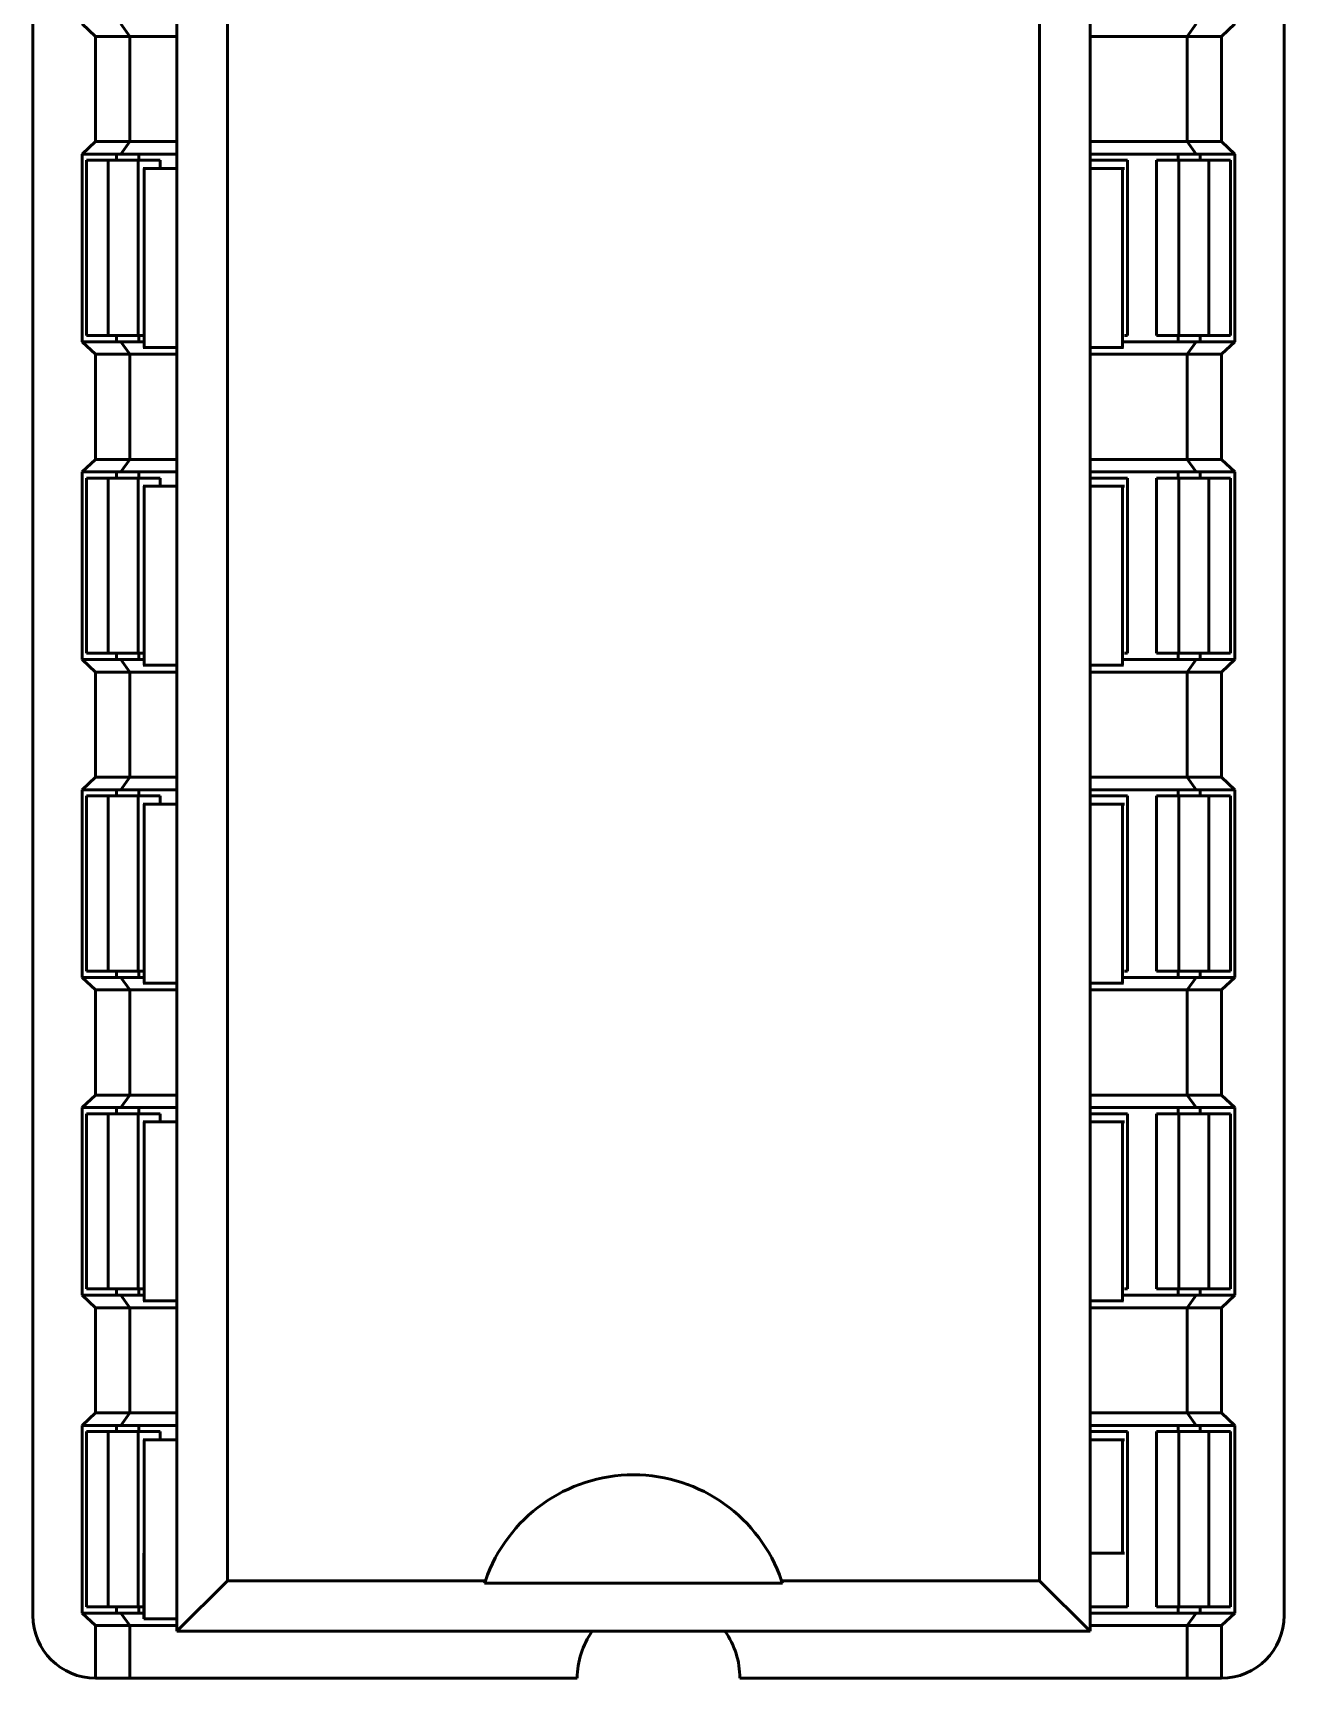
# Model space of a CAD drawing. Header units: millimetres. Extents: x -232 to 1390, y -69 to 653.
# Drawn here: x 533.29 to 543.29, y 371.63 to 384.78 of the extents above; entities that cross this region are included whole.
import ezdxf

# ---------------------------------------------------------------- set-up
doc = ezdxf.new("R2010")
doc.units = ezdxf.units.MM
doc.layers.add('Видимый контур (ГОСТ)', color=7, linetype='Continuous', lineweight=50)

msp = doc.modelspace()

# ---------------------------------------------------------------- linework, layer by layer
at = {"layer": 'Видимый контур (ГОСТ)'}
for p, q in [((533.287, 372.13), (533.287, 406.69)), ((534.437, 406.655), (534.437, 372.005)), ((541.737, 372.005), (541.737, 406.655)), ((543.287, 372.13), (543.287, 406.69)), ((534.841, 406.252), (534.841, 372.409)), ((541.333, 372.409), (541.333, 406.252)), ((533.787, 384.75), (533.681, 384.85)), ((533.99, 384.85), (534.062, 384.75)), ((542.583, 384.85), (542.512, 384.75)), ((542.892, 384.85), (542.787, 384.75)), ((533.787, 383.91), (533.787, 384.75)), ((534.062, 384.75), (533.787, 384.75)), ((534.437, 384.75), (534.062, 384.75)), ((534.062, 383.91), (534.062, 384.75)), ((542.512, 384.75), (541.737, 384.75)), ((542.787, 384.75), (542.512, 384.75)), ((542.512, 383.91), (542.512, 384.75)), ((542.787, 383.91), (542.787, 384.75)), ((533.681, 383.81), (533.787, 383.91)), ((533.787, 383.91), (534.062, 383.91)), ((533.99, 383.81), (534.062, 383.91)), ((534.062, 383.91), (534.437, 383.91)), ((541.737, 383.91), (542.512, 383.91)), ((542.512, 383.91), (542.787, 383.91)), ((542.583, 383.81), (542.512, 383.91)), ((542.787, 383.91), (542.892, 383.81)), ((533.681, 382.31), (533.681, 383.81)), ((533.681, 383.81), (533.956, 383.81)), ((533.956, 383.81), (533.99, 383.81)), ((533.956, 383.81), (533.956, 383.76)), ((533.99, 383.81), (534.437, 383.81)), ((534.132, 383.81), (534.132, 383.76)), ((541.737, 383.81), (542.583, 383.81)), ((542.441, 383.81), (542.441, 383.76)), ((542.583, 383.81), (542.617, 383.81)), ((542.617, 383.81), (542.617, 383.76)), ((542.617, 383.81), (542.892, 383.81)), ((542.892, 382.31), (542.892, 383.81)), ((533.715, 383.76), (533.888, 383.76)), ((533.715, 382.36), (533.715, 383.76)), ((533.888, 383.76), (534.129, 383.76)), ((533.888, 382.36), (533.888, 383.76)), ((534.129, 383.76), (534.305, 383.76)), ((534.129, 382.36), (534.129, 383.76)), ((534.177, 383.695), (534.168, 383.695)), ((534.177, 382.265), (534.177, 383.695)), ((534.437, 383.695), (534.177, 383.695)), ((534.305, 383.695), (534.305, 383.76)), ((541.737, 383.76), (542.034, 383.76)), ((541.996, 383.695), (541.737, 383.695)), ((541.996, 382.265), (541.996, 383.695)), ((541.996, 383.695), (542.012, 383.695)), ((542.034, 382.36), (542.034, 383.76)), ((542.268, 383.76), (542.445, 383.76)), ((542.268, 382.36), (542.268, 383.76)), ((542.445, 383.76), (542.685, 383.76)), ((542.445, 382.36), (542.445, 383.76)), ((542.685, 383.76), (542.858, 383.76)), ((542.685, 382.36), (542.685, 383.76)), ((542.858, 382.36), (542.858, 383.76)), ((533.715, 382.36), (533.888, 382.36)), ((533.888, 382.36), (534.129, 382.36)), ((533.956, 382.36), (533.956, 382.31)), ((534.129, 382.36), (534.168, 382.36)), ((534.132, 382.36), (534.132, 382.31)), ((542.012, 382.36), (542.034, 382.36)), ((542.268, 382.36), (542.445, 382.36)), ((542.441, 382.36), (542.441, 382.31)), ((542.445, 382.36), (542.685, 382.36)), ((542.617, 382.36), (542.617, 382.31)), ((542.685, 382.36), (542.858, 382.36)), ((533.787, 382.21), (533.681, 382.31)), ((533.956, 382.31), (533.681, 382.31)), ((533.787, 381.37), (533.787, 382.21)), ((534.062, 382.21), (533.787, 382.21)), ((533.99, 382.31), (533.956, 382.31)), ((534.169, 382.31), (533.99, 382.31)), ((533.99, 382.31), (534.062, 382.21)), ((534.437, 382.21), (534.062, 382.21)), ((534.062, 381.37), (534.062, 382.21)), ((534.177, 382.265), (534.169, 382.265)), ((534.437, 382.265), (534.177, 382.265)), ((541.996, 382.265), (541.737, 382.265)), ((542.512, 382.21), (541.737, 382.21)), ((541.996, 382.265), (542.004, 382.265)), ((542.583, 382.31), (542.004, 382.31)), ((542.583, 382.31), (542.512, 382.21)), ((542.787, 382.21), (542.512, 382.21)), ((542.512, 381.37), (542.512, 382.21)), ((542.617, 382.31), (542.583, 382.31)), ((542.892, 382.31), (542.617, 382.31)), ((542.892, 382.31), (542.787, 382.21)), ((542.787, 381.37), (542.787, 382.21)), ((533.681, 381.27), (533.787, 381.37)), ((533.787, 381.37), (534.062, 381.37)), ((533.99, 381.27), (534.062, 381.37)), ((534.062, 381.37), (534.437, 381.37)), ((541.737, 381.37), (542.512, 381.37)), ((542.512, 381.37), (542.787, 381.37)), ((542.583, 381.27), (542.512, 381.37)), ((542.787, 381.37), (542.892, 381.27)), ((533.681, 379.77), (533.681, 381.27)), ((533.681, 381.27), (533.956, 381.27)), ((533.715, 381.22), (533.888, 381.22)), ((533.715, 379.82), (533.715, 381.22)), ((533.888, 381.22), (534.129, 381.22)), ((533.888, 379.82), (533.888, 381.22)), ((533.956, 381.27), (533.99, 381.27)), ((533.956, 381.27), (533.956, 381.22)), ((533.99, 381.27), (534.437, 381.27)), ((534.129, 381.22), (534.305, 381.22)), ((534.129, 379.82), (534.129, 381.22)), ((534.132, 381.27), (534.132, 381.22)), ((534.177, 381.155), (534.168, 381.155)), ((534.177, 379.725), (534.177, 381.155)), ((534.437, 381.155), (534.177, 381.155)), ((534.305, 381.155), (534.305, 381.22)), ((541.737, 381.27), (542.583, 381.27)), ((541.737, 381.22), (542.034, 381.22)), ((541.996, 381.155), (541.737, 381.155)), ((541.996, 379.725), (541.996, 381.155)), ((541.996, 381.155), (542.012, 381.155)), ((542.034, 379.82), (542.034, 381.22)), ((542.268, 381.22), (542.445, 381.22)), ((542.268, 379.82), (542.268, 381.22)), ((542.441, 381.27), (542.441, 381.22)), ((542.445, 381.22), (542.685, 381.22)), ((542.445, 379.82), (542.445, 381.22)), ((542.583, 381.27), (542.617, 381.27)), ((542.617, 381.27), (542.617, 381.22)), ((542.617, 381.27), (542.892, 381.27)), ((542.685, 381.22), (542.858, 381.22)), ((542.685, 379.82), (542.685, 381.22)), ((542.858, 379.82), (542.858, 381.22)), ((542.892, 379.77), (542.892, 381.27)), ((533.787, 379.67), (533.681, 379.77)), ((533.956, 379.77), (533.681, 379.77)), ((533.715, 379.82), (533.888, 379.82)), ((533.888, 379.82), (534.129, 379.82)), ((533.956, 379.82), (533.956, 379.77)), ((533.99, 379.77), (533.956, 379.77)), ((534.169, 379.77), (533.99, 379.77)), ((533.99, 379.77), (534.062, 379.67)), ((534.129, 379.82), (534.168, 379.82)), ((534.132, 379.82), (534.132, 379.77)), ((534.177, 379.725), (534.169, 379.725)), ((534.437, 379.725), (534.177, 379.725)), ((541.996, 379.725), (541.737, 379.725)), ((541.996, 379.725), (542.004, 379.725)), ((542.583, 379.77), (542.004, 379.77)), ((542.012, 379.82), (542.034, 379.82)), ((542.268, 379.82), (542.445, 379.82)), ((542.441, 379.82), (542.441, 379.77)), ((542.445, 379.82), (542.685, 379.82)), ((542.583, 379.77), (542.512, 379.67)), ((542.617, 379.77), (542.583, 379.77)), ((542.617, 379.82), (542.617, 379.77)), ((542.892, 379.77), (542.617, 379.77)), ((542.685, 379.82), (542.858, 379.82)), ((542.892, 379.77), (542.787, 379.67)), ((533.787, 378.83), (533.787, 379.67)), ((534.062, 379.67), (533.787, 379.67)), ((534.437, 379.67), (534.062, 379.67)), ((534.062, 378.83), (534.062, 379.67)), ((542.512, 379.67), (541.737, 379.67)), ((542.787, 379.67), (542.512, 379.67)), ((542.512, 378.83), (542.512, 379.67)), ((542.787, 378.83), (542.787, 379.67)), ((533.681, 378.73), (533.787, 378.83)), ((533.787, 378.83), (534.062, 378.83)), ((533.99, 378.73), (534.062, 378.83)), ((534.062, 378.83), (534.437, 378.83)), ((541.737, 378.83), (542.512, 378.83)), ((542.512, 378.83), (542.787, 378.83)), ((542.583, 378.73), (542.512, 378.83)), ((542.787, 378.83), (542.892, 378.73)), ((533.681, 377.23), (533.681, 378.73)), ((533.681, 378.73), (533.956, 378.73)), ((533.715, 378.68), (533.888, 378.68)), ((533.715, 377.28), (533.715, 378.68)), ((533.888, 378.68), (534.129, 378.68)), ((533.888, 377.28), (533.888, 378.68)), ((533.956, 378.73), (533.99, 378.73)), ((533.956, 378.73), (533.956, 378.68)), ((533.99, 378.73), (534.437, 378.73)), ((534.129, 378.68), (534.305, 378.68)), ((534.129, 377.28), (534.129, 378.68)), ((534.132, 378.73), (534.132, 378.68)), ((534.305, 378.615), (534.305, 378.68)), ((541.737, 378.73), (542.583, 378.73)), ((541.737, 378.68), (542.034, 378.68)), ((542.034, 377.28), (542.034, 378.68)), ((542.268, 378.68), (542.445, 378.68)), ((542.268, 377.28), (542.268, 378.68)), ((542.441, 378.73), (542.441, 378.68)), ((542.445, 378.68), (542.685, 378.68)), ((542.445, 377.28), (542.445, 378.68)), ((542.583, 378.73), (542.617, 378.73)), ((542.617, 378.73), (542.617, 378.68)), ((542.617, 378.73), (542.892, 378.73)), ((542.685, 378.68), (542.858, 378.68)), ((542.685, 377.28), (542.685, 378.68)), ((542.858, 377.28), (542.858, 378.68)), ((542.892, 377.23), (542.892, 378.73)), ((534.177, 378.615), (534.168, 378.615)), ((534.177, 377.185), (534.177, 378.615)), ((534.437, 378.615), (534.177, 378.615)), ((541.996, 378.615), (541.737, 378.615)), ((541.996, 377.185), (541.996, 378.615)), ((541.996, 378.615), (542.012, 378.615)), ((533.787, 377.13), (533.681, 377.23)), ((533.956, 377.23), (533.681, 377.23)), ((533.715, 377.28), (533.888, 377.28)), ((533.888, 377.28), (534.129, 377.28)), ((533.956, 377.28), (533.956, 377.23)), ((533.99, 377.23), (533.956, 377.23)), ((534.169, 377.23), (533.99, 377.23)), ((533.99, 377.23), (534.062, 377.13)), ((534.129, 377.28), (534.168, 377.28)), ((534.132, 377.28), (534.132, 377.23)), ((542.583, 377.23), (542.004, 377.23)), ((542.012, 377.28), (542.034, 377.28)), ((542.268, 377.28), (542.445, 377.28)), ((542.441, 377.28), (542.441, 377.23)), ((542.445, 377.28), (542.685, 377.28)), ((542.583, 377.23), (542.512, 377.13)), ((542.617, 377.23), (542.583, 377.23)), ((542.617, 377.28), (542.617, 377.23)), ((542.892, 377.23), (542.617, 377.23)), ((542.685, 377.28), (542.858, 377.28)), ((542.892, 377.23), (542.787, 377.13)), ((533.787, 376.29), (533.787, 377.13)), ((534.062, 377.13), (533.787, 377.13)), ((534.437, 377.13), (534.062, 377.13)), ((534.062, 376.29), (534.062, 377.13)), ((534.177, 377.185), (534.169, 377.185)), ((534.437, 377.185), (534.177, 377.185)), ((541.996, 377.185), (541.737, 377.185)), ((542.512, 377.13), (541.737, 377.13)), ((541.996, 377.185), (542.004, 377.185)), ((542.787, 377.13), (542.512, 377.13)), ((542.512, 376.29), (542.512, 377.13)), ((542.787, 376.29), (542.787, 377.13)), ((533.681, 376.19), (533.787, 376.29)), ((533.787, 376.29), (534.062, 376.29)), ((533.99, 376.19), (534.062, 376.29)), ((534.062, 376.29), (534.437, 376.29)), ((541.737, 376.29), (542.512, 376.29)), ((542.512, 376.29), (542.787, 376.29)), ((542.583, 376.19), (542.512, 376.29)), ((542.787, 376.29), (542.892, 376.19)), ((533.681, 374.69), (533.681, 376.19)), ((533.681, 376.19), (533.956, 376.19)), ((533.956, 376.19), (533.99, 376.19)), ((533.956, 376.19), (533.956, 376.14)), ((533.99, 376.19), (534.437, 376.19)), ((534.132, 376.19), (534.132, 376.14)), ((541.737, 376.19), (542.583, 376.19)), ((542.441, 376.19), (542.441, 376.14)), ((542.583, 376.19), (542.617, 376.19)), ((542.617, 376.19), (542.617, 376.14)), ((542.617, 376.19), (542.892, 376.19)), ((542.892, 374.69), (542.892, 376.19)), ((533.715, 376.14), (533.888, 376.14)), ((533.715, 374.74), (533.715, 376.14)), ((533.888, 376.14), (534.129, 376.14)), ((533.888, 374.74), (533.888, 376.14)), ((534.129, 376.14), (534.305, 376.14)), ((534.129, 374.74), (534.129, 376.14)), ((534.177, 376.075), (534.168, 376.075)), ((534.177, 374.645), (534.177, 376.075)), ((534.437, 376.075), (534.177, 376.075)), ((534.305, 376.075), (534.305, 376.14)), ((541.737, 376.14), (542.034, 376.14)), ((541.996, 376.075), (541.737, 376.075)), ((541.996, 374.645), (541.996, 376.075)), ((541.996, 376.075), (542.012, 376.075)), ((542.034, 374.74), (542.034, 376.14)), ((542.268, 376.14), (542.445, 376.14)), ((542.268, 374.74), (542.268, 376.14)), ((542.445, 376.14), (542.685, 376.14)), ((542.445, 374.74), (542.445, 376.14)), ((542.685, 376.14), (542.858, 376.14)), ((542.685, 374.74), (542.685, 376.14)), ((542.858, 374.74), (542.858, 376.14)), ((533.715, 374.74), (533.888, 374.74)), ((533.888, 374.74), (534.129, 374.74)), ((533.956, 374.74), (533.956, 374.69)), ((534.129, 374.74), (534.168, 374.74)), ((534.132, 374.74), (534.132, 374.69)), ((542.012, 374.74), (542.034, 374.74)), ((542.268, 374.74), (542.445, 374.74)), ((542.441, 374.74), (542.441, 374.69)), ((542.445, 374.74), (542.685, 374.74)), ((542.617, 374.74), (542.617, 374.69)), ((542.685, 374.74), (542.858, 374.74)), ((533.787, 374.59), (533.681, 374.69)), ((533.956, 374.69), (533.681, 374.69)), ((533.787, 373.75), (533.787, 374.59)), ((534.062, 374.59), (533.787, 374.59)), ((533.99, 374.69), (533.956, 374.69)), ((534.169, 374.69), (533.99, 374.69)), ((533.99, 374.69), (534.062, 374.59)), ((534.437, 374.59), (534.062, 374.59)), ((534.062, 373.75), (534.062, 374.59)), ((534.177, 374.645), (534.169, 374.645)), ((534.437, 374.645), (534.177, 374.645)), ((541.996, 374.645), (541.737, 374.645)), ((542.512, 374.59), (541.737, 374.59)), ((541.996, 374.645), (542.004, 374.645)), ((542.583, 374.69), (542.004, 374.69)), ((542.583, 374.69), (542.512, 374.59)), ((542.787, 374.59), (542.512, 374.59)), ((542.512, 373.75), (542.512, 374.59)), ((542.617, 374.69), (542.583, 374.69)), ((542.892, 374.69), (542.617, 374.69)), ((542.892, 374.69), (542.787, 374.59)), ((542.787, 373.75), (542.787, 374.59)), ((533.681, 373.65), (533.787, 373.75)), ((533.681, 372.15), (533.681, 373.65)), ((533.681, 373.65), (533.956, 373.65)), ((533.787, 373.75), (534.062, 373.75)), ((533.956, 373.65), (533.99, 373.65)), ((533.956, 373.65), (533.956, 373.6)), ((533.99, 373.65), (534.062, 373.75)), ((533.99, 373.65), (534.437, 373.65)), ((534.062, 373.75), (534.437, 373.75)), ((534.132, 373.65), (534.132, 373.6)), ((541.737, 373.75), (542.512, 373.75)), ((541.737, 373.65), (542.583, 373.65)), ((542.441, 373.65), (542.441, 373.6)), ((542.512, 373.75), (542.787, 373.75)), ((542.583, 373.65), (542.512, 373.75)), ((542.583, 373.65), (542.617, 373.65)), ((542.617, 373.65), (542.617, 373.6)), ((542.617, 373.65), (542.892, 373.65)), ((542.787, 373.75), (542.892, 373.65)), ((542.892, 372.15), (542.892, 373.65)), ((533.715, 373.6), (533.888, 373.6)), ((533.715, 372.2), (533.715, 373.6)), ((533.888, 373.6), (534.129, 373.6)), ((533.888, 372.2), (533.888, 373.6)), ((534.129, 373.6), (534.305, 373.6)), ((534.129, 372.2), (534.129, 373.6)), ((534.177, 373.535), (534.168, 373.535)), ((534.177, 372.105), (534.177, 373.535)), ((534.437, 373.535), (534.177, 373.535)), ((534.305, 373.535), (534.305, 373.6)), ((541.737, 373.6), (542.034, 373.6)), ((541.996, 373.535), (541.737, 373.535)), ((541.996, 372.63), (541.996, 373.535)), ((541.996, 373.535), (542.012, 373.535)), ((542.034, 372.2), (542.034, 373.6)), ((542.268, 373.6), (542.445, 373.6)), ((542.268, 372.2), (542.268, 373.6)), ((542.445, 373.6), (542.685, 373.6)), ((542.445, 372.2), (542.445, 373.6)), ((542.685, 373.6), (542.858, 373.6)), ((542.685, 372.2), (542.685, 373.6)), ((542.858, 372.2), (542.858, 373.6)), ((534.168, 372.63), (534.172, 372.63)), ((534.172, 372.105), (534.172, 372.63)), ((541.737, 372.63), (541.996, 372.63)), ((542.012, 372.63), (541.996, 372.63)), ((534.841, 372.409), (534.437, 372.005)), ((534.841, 372.409), (536.904, 372.409)), ((536.897, 372.388), (539.277, 372.388)), ((539.27, 372.409), (541.333, 372.409)), ((541.333, 372.409), (541.737, 372.005)), ((533.787, 372.05), (533.681, 372.15)), ((533.956, 372.15), (533.681, 372.15)), ((533.715, 372.2), (533.888, 372.2)), ((533.888, 372.2), (534.129, 372.2)), ((533.956, 372.2), (533.956, 372.15)), ((533.99, 372.15), (533.956, 372.15)), ((534.172, 372.15), (533.99, 372.15)), ((533.99, 372.15), (534.062, 372.05)), ((534.129, 372.2), (534.172, 372.2)), ((534.132, 372.2), (534.132, 372.15)), ((534.177, 372.105), (534.172, 372.105)), ((534.437, 372.105), (534.177, 372.105)), ((541.737, 372.2), (542.034, 372.2)), ((542.583, 372.15), (541.737, 372.15)), ((542.268, 372.2), (542.445, 372.2)), ((542.441, 372.2), (542.441, 372.15)), ((542.445, 372.2), (542.685, 372.2)), ((542.583, 372.15), (542.512, 372.05)), ((542.617, 372.15), (542.583, 372.15)), ((542.617, 372.2), (542.617, 372.15)), ((542.892, 372.15), (542.617, 372.15)), ((542.685, 372.2), (542.858, 372.2)), ((542.892, 372.15), (542.787, 372.05)), ((533.787, 371.63), (533.787, 372.05)), ((534.062, 372.05), (533.787, 372.05)), ((534.437, 372.05), (534.062, 372.05)), ((534.062, 371.63), (534.062, 372.05)), ((534.437, 372.005), (541.737, 372.005)), ((542.512, 372.05), (541.737, 372.05)), ((542.787, 372.05), (542.512, 372.05)), ((542.512, 371.63), (542.512, 372.05)), ((542.787, 371.63), (542.787, 372.05)), ((533.787, 371.63), (534.062, 371.63)), ((534.062, 371.63), (537.637, 371.63)), ((538.937, 371.63), (542.512, 371.63)), ((542.512, 371.63), (542.787, 371.63))]:
    msp.add_line(p, q, dxfattribs=at)
for centre, radius, start, end in [((538.087, 372.005), 1.25, 18.8497, 161.1503), ((538.087, 372.005), 1.25, 161.1504, 162.1768), ((533.787, 372.13), 0.5, 180, 270), ((542.787, 372.13), 0.5, 270, 0), ((538.287, 371.63), 0.65, 144.7773, 180), ((538.287, 371.63), 0.65, 0, 35.2227)]:
    msp.add_arc(centre, radius, start, end, dxfattribs=at)
msp.add_ellipse((538.087, 372.005), major_axis=(-1.25, 0), ratio=1, start_param=3.452667, end_param=3.470581, dxfattribs=at)

doc.saveas('drawing.dxf')
